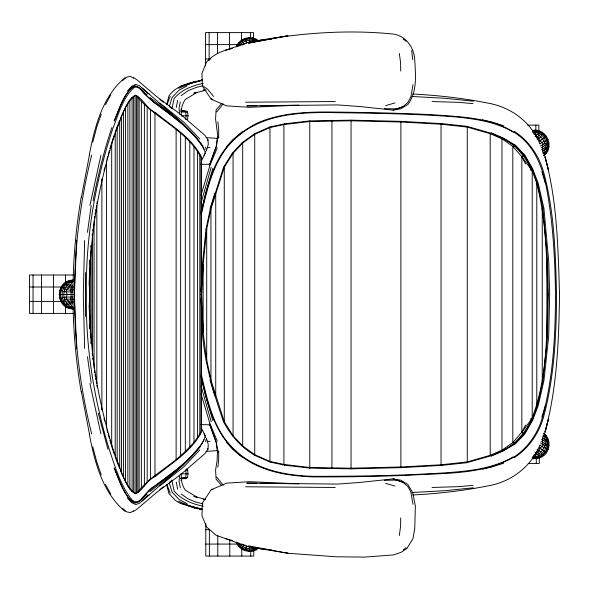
<?xml version="1.0" encoding="UTF-8"?>
<svg xmlns="http://www.w3.org/2000/svg" width="589" height="589" viewBox="0 0 589 589"><rect width="100%" height="100%" fill="white"/><g stroke="black" fill="none" stroke-linecap="round" stroke-linejoin="round"><path stroke-width="0.88" d="M221.825 485.741L216.097 479.107L215.574 470.096L217.061 461.032L217.451 452.558L218.703 451.064L218.703 459.287L217.878 467.202M201.21 157.977L201.21 431.023L199.796 434.233L193.98 442.479L185.314 451.498L176.111 459.714L150.46 478.96L141.338 487.861L137.819 492.264L135.109 493.42C128.755 490.659 126.664 482.877 123.425 477.311L123.425 111.689C126.664 106.123 128.755 98.341 135.109 95.58L136.508 95.779C155.386 119.125 187.354 130.213 201.21 157.977L201.21 431.023M85.493 272.538L85.493 316.462M400.704 517.952L400.616 526.161L399.313 535.548M309.77 120.892L309.77 468.108L351.051 468.837L401.404 467.637L442.177 465.339L466.782 462.711L491.086 455.776L503.028 450.607L515.007 443.34L524.608 433.173L532.213 419.648L537.389 405.409L542.852 380.965L547.498 337.261L548.315 294.5L547.498 260.139L542.852 208.035L537.389 183.591L532.213 169.352L524.608 155.827L515.007 145.66L503.028 138.393L491.086 133.224L466.782 126.289L442.177 123.661L401.404 121.363L351.051 120.163L309.77 120.892L284.737 123.808L269.968 126.952L254.735 133.666L242.182 142.641L232.294 153.243L223.57 167.188L210.302 208.97L205.995 229.069L202.417 264.586L201.129 290.878M331.931 468.815L331.931 120.185M201.151 291.783L203.131 264.586L206.71 229.069L210.95 208.977L224.276 167.291L233.06 153.258L242.697 142.972L255.044 134.174L270.123 127.511L283.905 124.573L309.762 121.511L351.066 120.811L400.895 122.019L441.036 124.213L467.261 127.099L490.195 133.681L501.968 138.835L503.028 138.393C520.705 147.36 531.16 165.214 536.785 183.591C546.113 219.719 546.783 257.386 547.711 294.5C546.864 336.091 547.137 379.345 531.867 418.676C525.786 432.068 516.207 443.731 503.028 450.607L501.968 450.165L490.195 455.319L467.261 461.901L441.036 464.787L400.895 466.981L351.066 468.189L309.762 467.489L283.905 464.426L270.123 461.489L255.044 454.826L242.697 446.028L233.06 435.742L224.276 421.709L210.95 380.023L206.71 359.931L203.131 332.807L201.158 298.152M89.226 283.861L89.528 270.572M351.051 468.837L351.051 120.163M84.632 240.555L83.299 294.5L84.632 348.445M543.728 155.739C554.919 147.692 546.813 128.211 533.222 130.294L533.06 130.913C546.003 129.322 553.513 147.117 543.78 155.444M89.241 286.335L89.653 270.918M89.83 264.564L89.955 260.029L89.837 262.65M69.686 308.408L73.227 307.598C60.696 304.307 60.696 284.693 73.227 281.402L69.973 280.82C54.792 285.098 58.458 309.085 74.096 308.857C54.534 309.954 54.534 279.046 74.096 280.143L69.686 280.592M91.685 155.113C68.832 246.18 68.707 342.835 91.685 433.887M545.907 153.67L543.971 154.804C551.127 146.065 543.919 131.192 532.493 132.039M201.129 299.057L202.417 332.807L203.131 332.807L201.674 294.5L203.131 264.586L202.417 264.586M76.666 240.113L74.369 294.5L76.666 348.887M133.475 511.488L137.406 508.852L156.181 492.809L181.103 474.204L205.009 453.567L208.027 449.112L208.27 444.562L206.496 438.51L205.267 436.839M205.149 435.573C204.258 443.443 197.263 449.09 192.478 454.914C180.985 467.114 167.445 477.215 153.692 486.691C146.278 489.363 140.845 507.63 131.833 499.752C120.244 485.005 115.054 466.414 109.083 448.936C93.916 398.959 85.493 346.803 86.377 294.5C85.471 237.971 95.227 181.559 113.014 127.99C118.72 114.038 122.689 97.803 134.226 87.422C138.548 85.582 141.654 90.485 143.952 93.305C148.568 97.435 152.514 102.339 158.161 105.188C171.804 115.392 185.535 125.678 196.697 138.665C199.892 143.193 204.95 147.537 205.149 153.427L201.732 160.333L201.806 157.697C192.169 137.87 171.87 126.075 155.459 112.609C146.889 109.186 143.37 98.974 135.654 95.138C124.021 103.215 121.334 119.619 115.65 131.929C98.23 184.217 88.998 239.348 89.476 294.5C88.998 349.652 98.23 404.783 115.65 457.071C121.334 469.381 124.021 485.785 135.654 493.862C143.37 490.026 146.889 479.814 155.459 476.391C171.87 462.925 192.169 451.137 201.806 431.303L201.732 428.667L205.149 435.573L204 433.798M542.903 153.214L542.565 146.845L543.021 144.283L542.138 142.398L539.679 141.029L539.119 138.246L537.602 136.817L535.88 136.582M179.505 475.463L179.063 481.64L180.293 487.766M536.91 131.295L536.977 130.39L533.428 133.313C542.167 134.196 548.771 145.601 543.316 153.206M181.464 473.534C180.573 479.284 182.001 485.292 185.233 490.107L197.116 497.249L193.833 496.35L205.259 499.258M535.88 452.418L537.602 452.183L539.119 450.754L539.664 447.993L542.138 446.602L543.021 444.717L542.565 442.155L542.903 435.786M73.411 308.894L73.485 307.995M90.404 253.955L90.61 251.37M90.971 247.063L91.111 245.341L91.111 343.659L90.971 341.937M206.496 438.51L205.546 441.86M206.143 90.117L193.833 93.246L197.116 92.355L185.233 99.497C182.001 104.305 180.573 110.312 181.464 116.062M92.193 235.328L92.385 233.509M543.728 433.261C552.048 439.401 550.097 453.648 540.577 457.543L538.906 455.753L539.185 453.53C544.435 449.459 547.615 441.728 543.316 435.794M180.749 110.968L186.117 110.968L187.552 112.043L188.046 115.768L187.552 119.493L185.69 119.493L186.117 115.768L185.69 112.043L184.445 110.968L180.845 110.975M180.749 478.636L186.117 478.636L187.552 477.561L188.046 473.836L187.552 470.11L186.117 469.035M92.723 230.785L92.966 228.974M93.327 226.257L93.57 224.438M87.459 232.361L91.177 205.716M81.201 197.175C70.194 261.42 70.194 327.58 81.201 391.825M221.825 103.259L216.097 109.893L215.574 118.904L217.886 136.957L216.399 146.484L209.448 165.229M94.49 218.121L94.777 216.325M95.072 214.521L95.366 212.725M95.654 210.928L95.948 209.132M96.243 207.335L96.53 205.539M413.007 84.691L410.842 97.023L407.794 102.574L402.81 106.742L393.113 110.099L359.695 106.528L337.784 104.923L246.762 105.858L256.826 105.725M171.9 108.604L174.189 98.459C181.53 89.8 192.375 85.582 203.227 83.38M89.285 155.113C94.571 127.342 102.376 96.39 125.118 77.579M81.392 197.153L89.432 155.113M176.295 107.47L177.664 100.366M180.293 101.838L179.063 107.956L179.505 114.141M96.824 203.735L97.185 201.983M101.522 180.867L101.882 179.108L101.882 409.892L101.522 408.133M93.069 200.989C97.781 176.155 103.811 151.55 111.851 127.57M89.926 205.421L100.933 155.113M201.166 211.554L205.532 193.163L212.879 168.373M201.04 213.336C206.71 190.343 211.318 165.936 226.61 147.066C234.864 136.795 245.598 129.116 257.216 123.064C280.739 112.816 306.81 111.763 332.1 112.035C365.43 112.411 398.76 113.073 432.061 114.678C463.256 117.115 498.368 117.189 523.172 139.129C535.615 150.924 541.983 167.158 545.664 183.569C552.946 220.043 554.978 257.371 555.523 294.5C555.331 335.664 553.277 377.416 542.447 417.321C537.823 433.467 527.788 448.008 513.645 457.226C481.912 475.198 443.848 472.834 408.67 475.271C376.776 476.472 344.845 477.061 312.921 476.891C288.396 475.912 262.893 472.003 242.594 457.174C216.045 438.518 207.497 405.747 201.04 375.664M201.195 215.088C207.637 187.103 214.219 156.284 237.249 136.876C263.084 114.192 299.293 112.116 332.056 112.624C374.133 113.235 416.261 113.692 458.227 117.145C477.127 119.25 496.66 122.159 513.203 132.179M104.039 170.449L104.687 167.85M166.687 104.732L168.918 96.029C176.494 84.949 190.438 82.644 202.645 79.949M540.334 456.696L540.577 457.543L536.977 458.61L534.878 456.858L535.276 455.304L539.185 453.53L536.365 451.211M201.085 202.859L211.23 167.158M544.994 432.319L548.425 419.066L544.987 432.252C557.172 387.533 558.799 340.589 559.55 294.5C557.997 248.448 557.408 201.438 544.987 156.748L548.425 169.934L544.994 156.681M236.285 542.145C238.891 549.986 248.919 553.66 256.149 549.854L256.465 548.19C250.31 552.151 240.894 549.508 237.941 542.756M63.811 303.99L63.229 304.682L72.462 303.872L70.43 298.954L71.1 296.974L71.1 292.026L70.43 290.046L72.462 285.128L63.229 284.318L63.811 285.01M201.099 194.981L209.794 165.862L217.253 147.876M92.76 142.214L96.868 126.709L101.22 114.148M309.77 468.108L284.737 465.192L269.968 462.048L269.968 126.952M536.91 457.705L536.977 458.61L533.222 458.706L533.06 458.087C544.906 459.391 552.659 444.621 545.547 435.345L543.971 434.196C551.127 442.935 543.919 457.808 532.493 456.961M540.334 132.304L540.577 131.457L535.018 136.464M106.918 159.185L107.677 156.586M108.177 154.848L109.429 150.504M109.937 148.767L111.188 144.43M205.267 152.161L206.496 150.489L208.27 144.438L208.027 139.887L205.009 135.433L181.103 114.796L156.181 96.191L137.406 80.148L133.475 77.512M541.858 417.211L545.488 405.188M210.03 208.926L214.875 193.096M169.36 106.373L172.143 97.362L179.144 90.08L187.155 85.898M245.164 550.715L246.666 546.084L242.918 544.457M114.126 135.345L111.696 142.693L111.696 446.307L114.126 453.655M236.285 46.855C239.178 37.939 251.628 34.655 258.63 40.847M209.507 165.075L216.273 146.101L217.451 136.442L218.703 137.936L218.703 129.713L217.878 121.798M532.213 169.352L532.213 419.648M252.306 38.719L252.607 37.895L252.909 40.324L256.038 41.502M140.197 500.024L138.592 501.592L135.08 503.043C122.873 495.916 119.898 479.858 114.133 467.872C118.014 478.091 122.144 488.34 128.196 497.491C130.53 502.491 136.854 505.104 140.55 499.987L140.727 499.494M73.728 280.511C58.245 282.065 58.245 306.935 73.728 308.489M166.982 104.813L170.206 96.36M236.785 543.566L237.176 542.565C240.592 550.17 251.01 552.946 257.717 547.976M117.483 125.869L119.7 120.215L119.7 468.785L117.483 463.131M65.961 304.491L66.55 303.011L73.139 302.518M120.311 118.757L121.231 116.57M543.618 153.523L545.569 152.146C552.143 143.237 543.397 129.241 532.515 131.833M121.54 115.842L123.049 112.521M202.859 441.684L203.831 439.689M248.86 551.4L249.729 548.793L249.243 546.842L247.527 546.334M530.203 169.949L531.867 170.324L521.847 156.777L512.805 146.411L501.968 138.835L501.968 450.165L512.805 442.589L521.847 432.223L525.616 425.022M543.382 134.174L543.78 133.423L541.549 135.021L540.79 136.884L537.131 139.748M105.453 104.636L110.784 94.785M61.639 301.156L60.939 301.701L63.347 301.237L64.422 299.271L73.191 299.013M539.899 445.1C531.042 467.011 510.877 482.016 487.78 485.925C463.057 490.828 437.907 493.7 412.742 494.966M237.941 46.244C240.894 39.492 250.31 36.849 256.465 40.81L256.149 39.146M466.782 462.711L467.261 461.901L467.261 127.099L466.782 126.289M202.417 332.807C204.751 363.457 213.454 392.951 223.57 421.812C230.792 435.58 241.306 447.375 254.735 455.334L254.735 133.666M211.768 98.363L211.201 99.246L226.581 105.858L249.552 107.308L298.881 105.188L260.478 105.681M204 155.202L205.149 153.427M202.535 442.354C187.67 466.79 159.928 478.209 141.272 498.824M239.186 45.883C242.035 41.48 247.888 39.794 252.909 40.324L251.378 41.952L249.957 42.091M260.478 483.319L298.881 483.812L249.552 481.692L226.581 483.142L211.201 489.754L202.432 502.94L201.924 515.611L206.518 526.912L216.089 535.21L247.873 546.658L287.955 553.27L336.047 556.782L364.878 557.098L393.459 554.919L401.043 552.335L406.977 548.411L412.955 538.633L414.744 528.812L415.378 505.966L412.72 492.699L407.941 484.548L400.719 480.153L393.113 478.901L359.695 482.472L337.784 484.077L246.762 483.142L256.826 483.274M207.586 140.491L208.027 139.887M524.608 433.173L523.459 433.482L521.847 432.223L531.867 418.676L530.203 419.051M401.404 121.363L400.895 122.019L400.895 466.981L401.404 467.637M216.708 111.962L223.209 103.811M148.281 481.596L150.46 478.96L150.46 110.04M200.15 446.837L192.205 456.011L182.921 465.465L139.247 503.455L135.698 504.537L131.855 502.756L127.29 497.933M218.703 451.064L217.451 452.558L216.273 442.899L209.507 423.933M199.796 449.974L184.04 466.628L159.884 485.918M226.272 146.919L232.78 139.821L242.373 131.664M141.691 501.254L144.438 498.316L149.488 494.745M127.29 91.067L131.855 86.244L135.698 84.463L139.247 85.545L182.921 123.535L196.049 137.2L203.065 146.146M140.55 499.987L147.044 494.208M242.366 548.484L241.777 549.103L242.602 546.482L244.148 545.186M545.569 152.146L547.233 150.423L547.873 150.467M548.16 139.453L545.951 141.08L543.941 141.227L540.091 143.826M284.737 123.808L283.905 124.573L283.905 464.426L284.737 465.192M142.663 500.378L148.023 495.629M122.416 80.752L126.79 77.085L130.618 76.393L133.445 78.249M66.211 306.965L66.704 306.552L72.248 306.921L68.383 300.913L66.505 299.109L66.108 297.062L67.293 294.515L66.108 291.938L66.505 289.891L68.383 288.087L72.248 282.079L66.704 282.448L66.211 282.035M536.365 137.789L539.185 135.47L538.906 133.247M150.011 491.491L178.386 469.286M521.847 432.223L521.847 156.777L523.459 155.518L524.608 155.827M542.734 150.909L548.941 146.86M514.234 457.712C528.686 448.295 538.935 433.519 543.566 416.975C554.315 377.174 556.362 335.546 556.546 294.5C555.501 253.506 554.44 211.79 543.566 172.025C538.935 155.481 528.686 140.705 514.234 131.288M403.178 549.957L406.093 547.741M534.09 134.579L535.276 133.696L534.878 132.142M159.81 489.466L163.455 486.75M169.286 482.406L172.202 480.234M542.432 139.019L539.664 141.007L546.371 136.147M181.103 95.661L188.318 90.559L195.607 87.673L202.977 85.7M256.149 549.854L258.63 548.153M549.036 143.105L541.151 147.773M239.649 546.165L238.92 546.658L240.098 544.516L239.186 543.117M540.408 146.028L544.796 143.186L546.82 144.143M133.445 510.751L130.618 512.607L126.79 511.915L122.416 508.248M242.182 446.359L242.697 446.028L242.697 142.972L242.182 142.641M548.941 442.14L546.621 440.682L545.274 441.536L541.578 439.269M69.068 282.028C57.715 285.702 57.715 303.298 69.068 306.972M242.918 44.543L246.666 42.916L245.164 38.285M215.14 395.808L215.729 395.491L215.729 193.509L215.14 193.192M513.203 456.821C492.809 468.91 468.527 471.119 445.38 472.812C401.256 475.654 357.015 476.376 312.811 476.31C284.605 475.5 254.396 469.507 233.745 448.84C213.152 429.352 207.519 400.365 201.195 373.912M491.086 133.224L490.195 133.681L490.195 455.319L491.086 455.776M442.177 123.661L441.036 124.213L441.036 464.787L442.177 465.339M549.036 445.895L546.82 444.857L544.796 445.814L540.408 442.972M541.578 149.731L545.274 147.464L546.621 148.318M491.336 456.092L503.323 450.909L515.478 443.775L525.057 433.622L532.677 420.229L538.272 405.431L543.927 380.649L548.705 336.194L549.684 294.5L548.705 261.199L543.927 208.351L538.272 183.569L532.677 168.771L525.057 155.378L515.478 145.225L503.323 138.091L491.336 132.908M178.681 88.313L194.952 81.503L188.333 83.984L201.534 80.634M180.852 109.245L181.456 109.009M256.038 547.498C250.818 550.229 244.266 548.33 240.098 544.516L242.3 544.096M402.81 106.742L393.113 110.099L400.719 108.847L407.941 104.452C417.365 91.774 415.62 75.068 414.744 60.188C414.317 47.864 406.138 36.032 393.459 34.081C344.889 29.082 295.744 33.485 247.873 42.342C233.936 48.651 216.988 49.851 206.518 62.088L201.924 73.389L202.432 86.06L211.201 99.246L212.894 99.674M503.669 463.212L492.654 466.753L482.369 469.161M247.527 42.666L249.243 42.158L249.729 40.207L248.86 37.6M188.333 83.984L202.204 80.097M225.499 50.382L232.353 48.408M385.626 105.637L394.947 102.942M180.131 86.414L189.761 83.726M211.201 489.754L212.894 489.326M202.27 80.126L199.583 80.708L202.292 80.207M61.639 287.844L60.939 287.299L63.347 287.763L64.422 289.729L70.43 290.046L73.728 289.339M59.504 290.775L62.25 290.752L63.958 291.82L72.94 292.011M223.57 421.812L224.276 421.709L224.276 167.291L223.57 167.188M73.478 287.874L63.347 287.763M473.379 487.795L445.262 490.674L411.917 492.529M260.139 40.266L267.229 39.463M269.887 39.161L271.662 38.962M515.007 145.66L512.805 146.411L512.805 442.589L515.007 443.34M473.033 485.38L458.956 486.639L432.017 487.471M217.68 450.6L205.988 451.402M547.873 438.533L547.233 438.577L543.618 435.477M207.409 147.662L210.015 147.552M545.907 435.33L543.78 433.556M249.957 546.909L252.725 546.997M63.347 301.237L73.478 301.126M232.294 435.757L233.06 435.742L233.06 153.258L232.294 153.243M384.396 480.344L396.817 480.072L402.81 482.258L407.794 486.426L410.842 491.977L413.007 504.309M200.849 164.39L209.912 164.206M70.43 290.046L73.191 289.987M210.302 380.03L210.95 380.023L210.95 208.977L210.302 208.97M335.244 101.536L245.51 102.221M527.744 125.126L538.847 125.104L538.854 131.958M59.01 294.5L73.529 294.463L63.884 294.493M205.539 44.609L237.242 44.609M205.539 59.003L210.818 59.003M181.449 112.043L187.552 112.043M181.721 115.768L188.046 115.768M537.389 183.591L536.785 183.591L536.785 405.409L537.389 405.409M542.852 208.035L542.248 208.035L542.248 380.965L542.852 380.965M205.995 229.069L206.71 229.069L206.71 359.931L205.995 359.931M547.498 260.139L546.894 260.139L546.894 337.261L547.498 337.261M73.537 275.004L29.45 275.004L29.45 313.392L73.537 313.392M29.45 287.005L61.153 287.005M200.952 294.5L201.674 294.5M547.711 294.5L548.315 294.5M29.45 301.399L61.153 301.399M528.2 463.425L539.296 463.418L539.288 457.417M187.552 470.11L185.69 470.11L186.117 473.836L185.69 477.561L184.445 478.636L180.845 478.621M180.845 473.836L188.046 473.836M181.449 477.561L187.552 477.561M205.782 529.68L209.382 529.68L209.382 556.068M205.782 544.074L237.485 544.074M245.51 486.779L335.244 487.464M73.139 286.482L66.55 285.989L65.961 284.509M72.94 296.989L63.958 297.18L62.25 298.248L59.504 298.225M432.017 101.529L458.956 102.361L473.033 103.62M200.849 424.61L209.912 424.794M384.396 108.656L396.817 108.928M251.378 41.952L252.725 42.003M207.409 441.338L210.015 441.448M411.917 96.471L445.262 98.326L473.379 101.205M412.742 94.034C437.907 95.3 463.057 98.172 487.78 103.075C510.877 106.984 531.042 121.989 539.899 143.9M205.988 137.598L217.68 138.4M532.515 457.167C543.397 459.759 552.143 445.763 545.569 436.854M260.139 548.734L267.229 549.537M269.887 549.839L271.662 550.038M286.512 553.056L287.955 553.27L248.411 545.841M202.292 509.397L188.333 505.612L194.952 508.093L202.645 509.647M242.3 44.904L240.098 44.484L238.92 42.342L239.649 42.835M70.43 298.954L73.728 299.661M202.27 509.47L199.583 508.896L202.204 509.507M482.369 119.839L492.654 122.247L503.669 125.788M203.227 506.216C192.375 504.022 181.53 499.803 174.189 491.138L171.738 480.094M188.333 505.612L201.534 508.97M202.977 503.904L195.607 501.931L188.318 499.038L181.103 493.943M166.687 484.865L168.918 493.575L175.64 500.621L180.131 503.183L189.761 505.877M385.626 483.363L394.947 486.058M225.499 538.618L232.353 540.592M396.817 480.072L393.113 478.901L402.81 482.258M180.131 503.183L194.952 508.093L178.681 501.283M180.852 480.359L181.456 480.587M254.735 455.334L269.968 462.048M187.155 503.705L179.144 499.516L172.143 492.242L169.36 483.223M257.717 41.024C251.01 36.054 240.592 38.83 237.176 46.435L236.785 45.434M546.621 440.682L542.734 438.091M541.151 441.227L546.82 444.857M149.488 94.255L144.438 90.684L141.691 87.746M203.75 86.539L207.593 89.219L213.63 96.471M540.091 445.174L543.941 447.773L545.951 447.92L548.16 449.547M542.425 449.996L539.679 447.971L546.371 452.853M159.81 99.534L163.455 102.25M169.286 106.594L172.202 108.766M147.044 94.792C142.185 91.972 136.619 81.496 130.581 88.519C122.858 98.061 118.588 109.826 114.133 121.128C119.898 109.142 122.873 93.084 135.08 85.957L138.592 87.408L140.197 88.976M537.131 449.252L540.79 452.116L541.549 453.979L543.78 455.577L543.382 454.826M534.09 454.421L535.276 455.304L533.428 455.687L534.878 456.858M403.178 39.043L406.093 41.259M538.906 455.753L535.018 452.536M178.386 119.714L150.011 97.509M125.118 511.421C102.376 492.61 94.571 461.658 89.285 433.887M159.884 103.082L184.04 122.372L199.796 139.026M242.373 457.336L232.78 449.179L226.272 442.081M244.148 43.814L242.602 42.518L241.777 39.897L242.366 40.516M142.663 88.622L148.023 93.371M251.378 547.048L252.909 548.676L252.607 551.105L252.306 550.281M217.886 136.957L218.703 137.936M216.708 477.038L223.209 485.189M141.272 90.176C159.928 110.791 187.67 122.21 202.535 146.646M207.586 448.509L208.027 449.112M105.453 484.364L110.784 494.215M521.847 156.777L525.616 163.978M205.546 147.14L206.496 150.489M202.859 147.316L203.831 149.311M121.54 473.158L123.049 476.479M209.493 423.705L211.304 427.835M120.311 470.243L121.231 472.43M217.253 441.124L209.794 423.138L201.099 394.019M166.982 484.791L170.206 493.236M209.448 423.771L216.399 442.516L217.886 452.043M140.55 89.013L140.727 89.506M101.22 474.852L96.868 462.291L92.76 446.786M210.03 380.074L214.875 395.904M541.858 171.789L545.488 183.812M212.879 420.627L205.532 395.837L201.166 377.446M211.23 421.842L201.085 386.141M106.918 429.815L107.677 432.414M108.177 434.152L109.429 438.496M109.937 440.233L111.188 444.57M107.949 449.304L98.267 413.154M104.039 418.551L104.687 421.15M89.926 383.579L100.933 433.887M96.824 385.265L97.185 387.017M176.295 482.133L177.664 489.231M81.392 391.847L89.432 433.887M94.49 370.879L94.777 372.675M95.072 374.479L95.366 376.275M95.654 378.072L95.948 379.868M96.243 381.665L96.53 383.461M87.459 356.639L91.177 383.284M399.313 53.452L400.616 62.839L400.704 71.048M92.723 358.215L92.966 360.026M93.327 362.743L93.57 364.562M411.704 50.529L412.727 59.666M92.193 353.672L92.385 355.491M90.404 335.045L90.61 337.63M73.411 280.106L73.485 281.005M89.226 305.139L89.528 318.428M89.837 326.35L89.94 328.993L89.83 324.436M89.241 302.665L89.653 318.082M535.843 125.111L535.857 130.25M536.292 458.279L536.299 463.418M253.763 550.074L253.763 556.068L205.782 556.068L205.782 523.68M253.52 38.609L253.52 32.609L205.539 32.609L205.539 65.858M250.767 550.929L250.767 556.068M250.524 32.609L250.524 37.755M241.77 548.359L241.77 556.068M241.527 32.609L241.527 41.178M229.776 539.576L229.776 556.068M229.526 32.609L229.526 49.108M217.775 535.975L217.775 556.068M217.532 32.609L217.532 53.606M209.139 32.609L209.139 60.719M203.131 264.586L203.131 332.807M199.796 154.767L199.796 434.233M197.529 151.211L197.529 437.789M193.98 146.521L193.98 442.479M189.813 141.824L189.813 447.176M185.314 137.502L185.314 451.498M180.632 133.092L180.632 455.908M176.111 129.285L176.111 459.714M154.973 112.97L154.973 476.03M147.191 107.286L147.191 482.001M144.379 104.047L144.379 485.829M141.338 101.139L141.338 487.861M139.129 98.216L139.129 490.784M137.819 96.736L137.819 492.264M136.508 95.779L136.508 493.221M135.109 95.58L135.109 493.42M133.637 96.117L133.637 492.883M132.069 97.354L132.069 491.646M129.867 99.997L129.867 489.003M127.85 103.127L127.85 485.873M125.56 107.323L125.56 481.677M121.54 116.762L121.54 472.238M106.418 160.922L106.418 428.078M96.824 205.576L96.824 383.424M94.049 220.816L94.049 368.184M92.488 233.516L92.488 355.484M89.977 260.043L89.977 328.957M89.462 272.332L89.462 316.668M65.438 275.004L65.438 282.72M65.438 305.684L65.438 313.392M53.444 275.004L53.444 313.392M41.444 275.004L41.444 313.392M33.05 275.004L33.05 313.392M117.167 126.679L115.208 132.083L115.208 456.917L117.167 462.321L117.167 126.679M286.512 35.944L248.411 43.159L287.955 35.73L286.512 35.944M204.817 89.889L203.153 90.191L204.898 89.889M204.898 499.708L203.153 499.413L204.817 499.708"/></g></svg>
